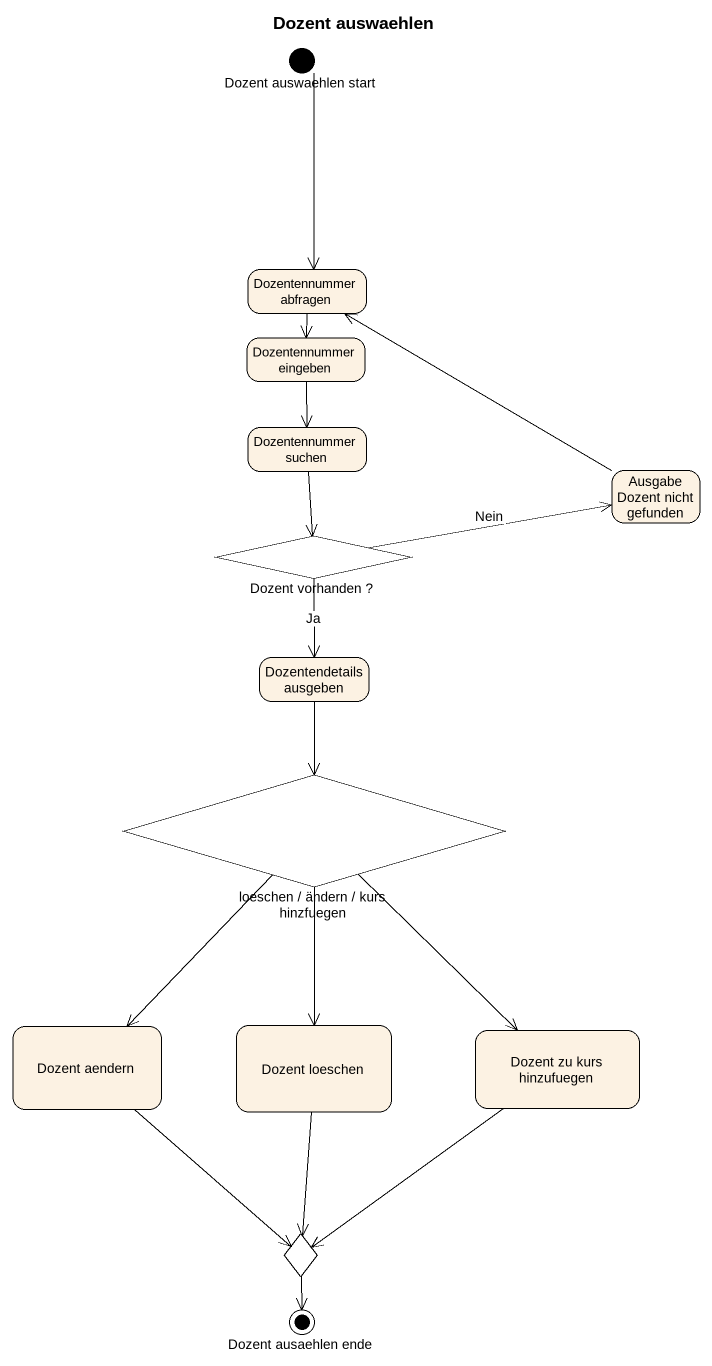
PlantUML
@startuml
title Dozent auswaehlen
hide empty description
state "Dozent auswaehlen start" as Dozent_auswaehlen_start <<start>>
state "Dozentennummer abfragen" as Dozentennummer_abfragen
state "Dozentennummer eingeben" as Dozentennummer_eingeben
state "Dozentennummer suchen" as Dozentennummer_suchen
state "Ausgabe Dozent nicht gefunden" as Ausgabe_Dozent_nicht
state "Dozent vorhanden ?" as Dozent_vorhanden <<choice>>
state "Dozentendetails ausgeben" as Dozentendetails_ausgeben
state "loeschen / ändern / kurs hinzfuegen" as loeschen_ändern_kurs <<choice>>
state "Dozent aendern" as Dozent_aendern
state "Dozent loeschen" as Dozent_loeschen
state "Dozent zu kurs hinzufuegen" as Dozent_zu_kurs_hinzufuegen
state choice1 <<choice>>
state "Dozent ausaehlen ende" as Dozent_ausaehlen_ende <<end>>
Dozent_auswaehlen_start --> Dozentennummer_abfragen
Dozentennummer_abfragen --> Dozentennummer_eingeben
Dozentennummer_eingeben --> Dozentennummer_suchen
Dozentennummer_suchen --> Dozent_vorhanden
Ausgabe_Dozent_nicht -left-> Dozentennummer_abfragen
Dozent_vorhanden -right-> Ausgabe_Dozent_nicht : Nein
Dozent_vorhanden --> Dozentendetails_ausgeben : Ja
Dozentendetails_ausgeben --> loeschen_ändern_kurs
loeschen_ändern_kurs --> Dozent_aendern
loeschen_ändern_kurs --> Dozent_loeschen
loeschen_ändern_kurs --> Dozent_zu_kurs_hinzufuegen
Dozent_aendern --> choice1
Dozent_loeschen --> choice1
Dozent_zu_kurs_hinzufuegen --> choice1
choice1 --> Dozent_ausaehlen_ende
@enduml
